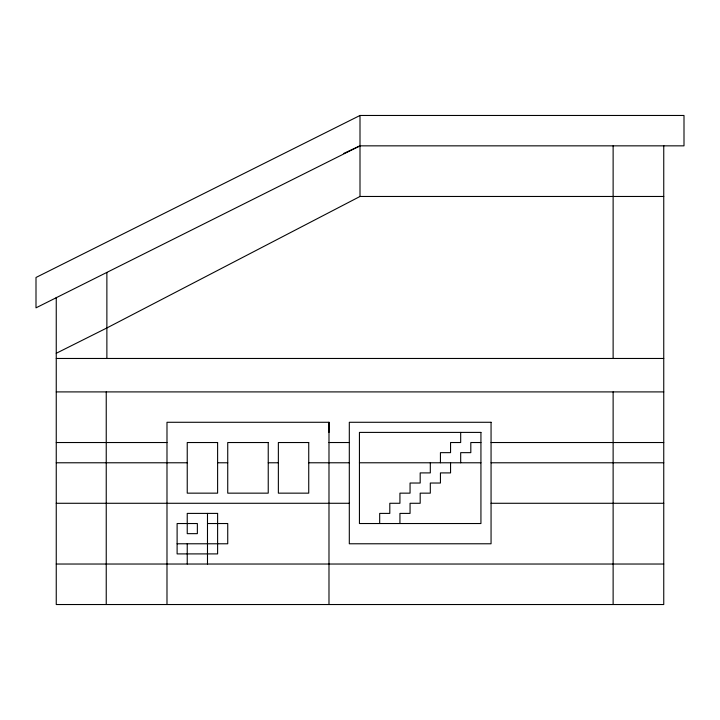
<?xml version="1.0" encoding="UTF-8"?>
<svg xmlns="http://www.w3.org/2000/svg" width="720" height="720" viewBox="0 0 720 720"><rect width="100%" height="100%" fill="white"/><g stroke="black" fill="none" stroke-linecap="round" stroke-linejoin="round"><path stroke-width="1.08" d="M663.75 196.47L360 196.47L106.875 327.96L56.25 353.295M360 115.47L36 277.47L36 307.845L360 145.845L684 145.845L684 115.47L360 115.47L360 196.47M343.737 153.441L360 145.845M56.25 358.47L663.75 358.47M56.25 391.905L663.75 391.905M328.986 432.405L329.058 422.28L166.986 422.28L166.986 604.53M56.25 442.53L166.986 442.53M328.986 442.53L349.308 442.53M480.933 442.53L470.808 442.53L470.808 452.655L460.683 452.655L460.683 462.78M491.058 442.53L663.75 442.53M56.25 462.78L187.236 462.78M217.611 462.78L227.736 462.78M268.236 462.78L278.361 462.78M308.736 462.78L349.308 462.78M359.433 462.78L480.933 462.78M491.058 462.78L663.75 462.78M56.25 503.28L349.308 503.28M491.058 503.28L663.75 503.28M207.486 523.53L227.736 523.53L227.736 543.78L177.111 543.78M56.25 564.03L663.75 564.03M663.75 145.53L663.75 604.53L56.25 604.53L56.25 297.378M613.125 145.845L613.125 358.47M613.125 391.905L613.125 604.53M460.683 432.405L460.683 442.53L450.558 442.53L450.558 452.655L440.433 452.655L440.433 462.78M450.558 462.78L450.558 472.905L440.433 472.905L440.433 483.03L430.308 483.03L430.308 493.155L420.183 493.155L420.183 503.28L410.058 503.28L410.058 513.405L399.933 513.405L399.933 523.53M430.308 462.78L430.308 472.905L420.183 472.905L420.183 483.03L410.058 483.03L410.058 493.155L399.933 493.155L399.933 503.28L389.808 503.28L389.808 513.405L379.683 513.405L379.683 523.53M328.986 422.28L328.986 604.53M207.486 513.405L207.486 564.03M187.236 543.78L187.236 564.03M106.875 272.412L106.875 358.47M106.236 391.905L106.236 604.53M491.058 422.28L349.308 422.28L349.308 543.78L491.058 543.78L491.058 422.28M480.933 432.405L359.433 432.405L359.433 523.53L480.933 523.53L480.933 432.405M217.611 442.53L187.236 442.53L187.236 493.155L217.611 493.155L217.611 442.53M268.236 442.53L227.736 442.53L227.736 493.155L268.236 493.155L268.236 442.53M308.736 442.53L278.361 442.53L278.361 493.155L308.736 493.155L308.736 442.53M217.611 513.405L187.236 513.405L187.236 533.655L197.361 533.655L197.361 523.53L177.111 523.53L177.111 553.905L217.611 553.905L217.611 513.405"/></g></svg>
